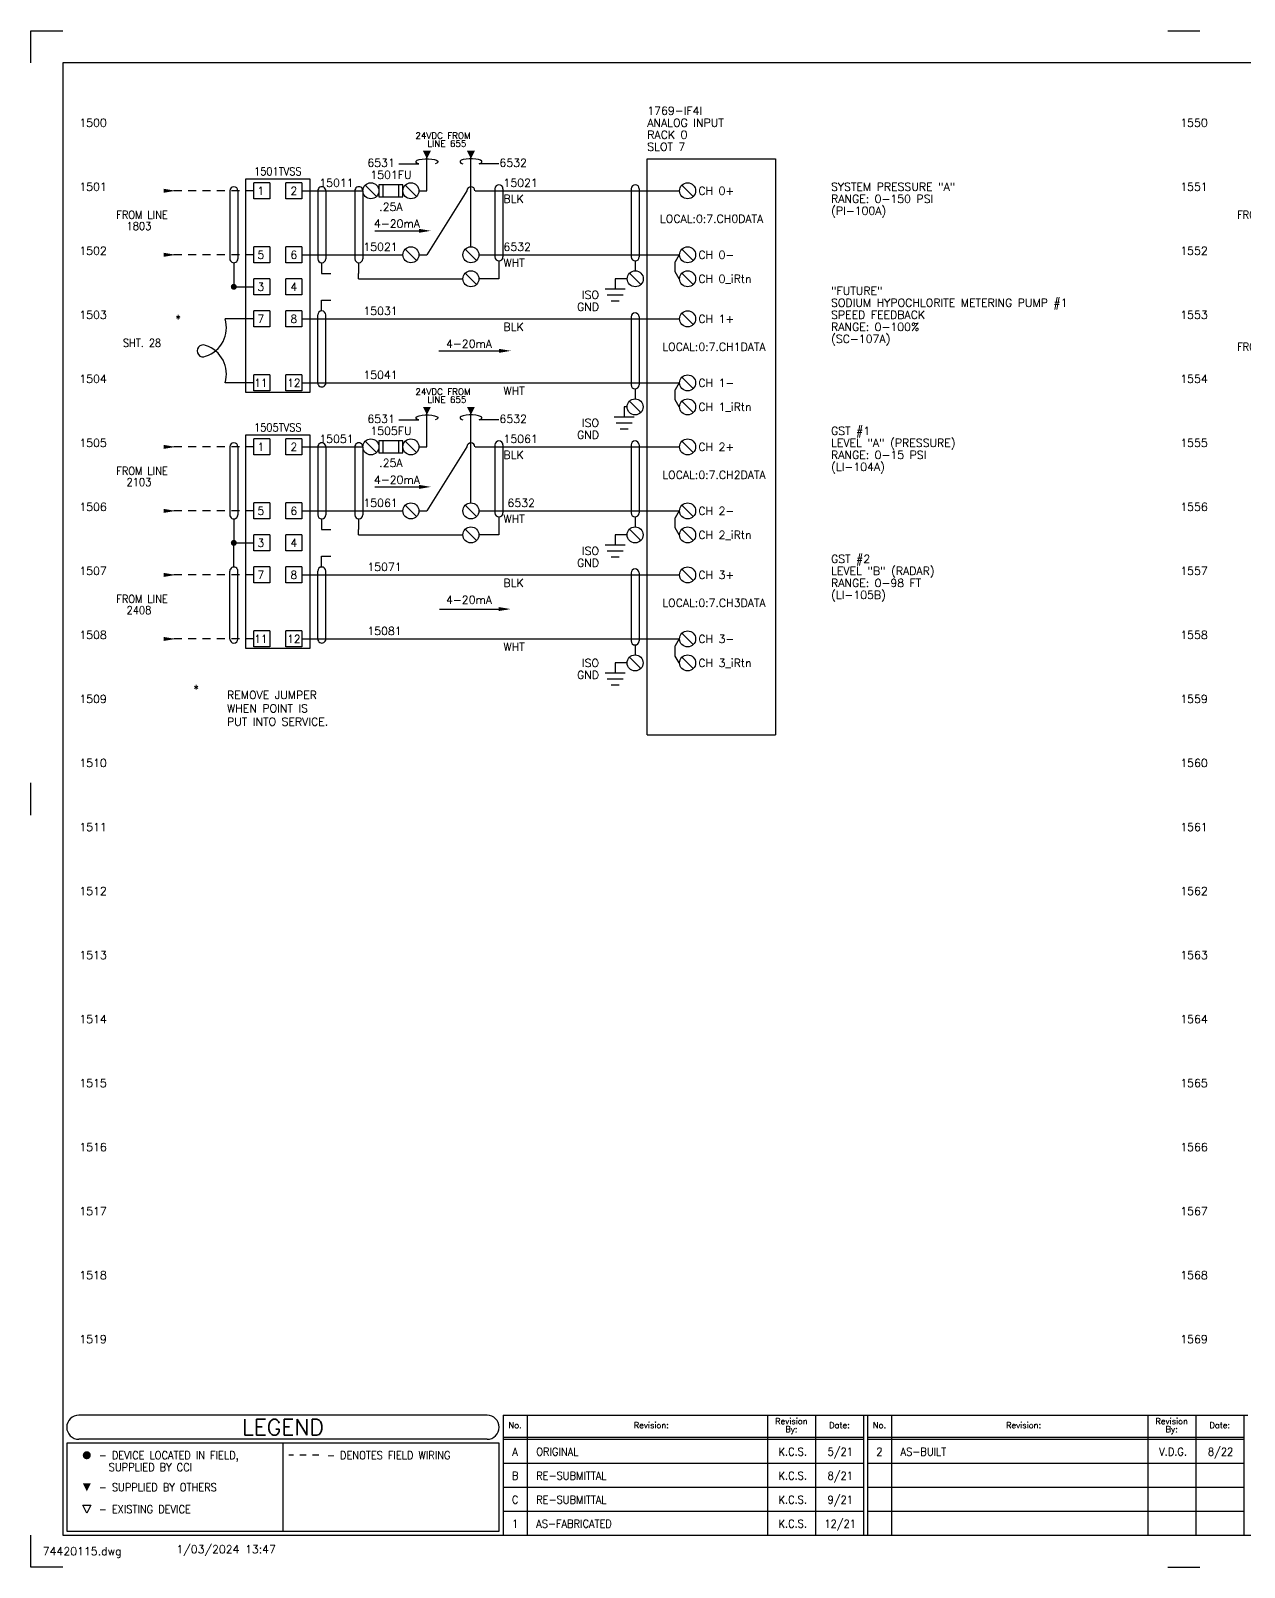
# Model space of a CAD drawing. Extents: x 0 to 36, y 0 to 24.
# Drawn here: x 0 to 18.94, y 0 to 24 of the extents above; entities that cross this region are included whole.
import ezdxf
from ezdxf.enums import TextEntityAlignment as Align

# ---------------------------------------------------------------- set-up
doc = ezdxf.new("R2010")
doc.units = 0
doc.header["$LTSCALE"] = 0.5
doc.header["$MEASUREMENT"] = 0
doc.linetypes.add('HIDDEN', pattern=[0.375, 0.25, -0.125])
doc.linetypes.add('HIDDEN2', pattern=[0.1875, 0.125, -0.0625])
doc.layers.get('0').update_dxf_attribs({"linetype": 'CONTINUOUS'})
for name, color, linetype in [('1769-IF8', 32, 'CONTINUOUS'), ('BORDER', 2, 'CONTINUOUS'), ('CUT-MARK', 5, 'CONTINUOUS')]:
    doc.layers.add(name, color=color, linetype=linetype)
doc.styles.add('ROMANS', font='ROMANS.shx')

# ---------------------------------------------------------------- blocks, each defined once
blk = doc.blocks.new('CUTMARK')
at = {"color": 5}
for p, q in [((0, 23.5), (0, 24)), ((0, 24), (0.5, 24)), ((17.75, 24), (18.25, 24)), ((0, 11.75), (0, 12.25)), ((0, 0), (0, 0.5)), ((0.5, 0), (0, 0)), ((17.75, 0), (18.25, 0))]:
    blk.add_line(p, q, dxfattribs=at)
blk = doc.blocks.new('FCIRLEG')
at = {"color": 5, "const_width": 0.0625}
blk.add_lwpolyline([(-0.03125, 0, 1), (0.03125, 0, 1)], format="xyb", close=True, dxfattribs=at)
blk = doc.blocks.new('FTRIULEG')
at = {"color": 5}
blk.add_solid([(0, 0.125), (0, 0.125), (-0.0625, 0), (0.0625, 0)], dxfattribs=at)
blk = doc.blocks.new('TERM')
at = {"color": 1}
blk.add_line((-0.088, 0.088), (0.088, -0.088), dxfattribs=at)
blk.add_circle((0, 0), 0.125, dxfattribs=at)
blk = doc.blocks.new('GND')
at = {"color": 5}
for p, q in [((0, 0), (0, -0.15625)), ((-0.15625, -0.15625), (0.15625, -0.15625)), ((-0.125, -0.25), (0.125, -0.25)), ((-0.0625, -0.34375), (0.0625, -0.34375))]:
    blk.add_line(p, q, dxfattribs=at)
blk = doc.blocks.new('RARROW')
at = {"color": 5}
blk.add_solid([(-0.125, 0.03125), (-0.125, -0.03125), (0.0625, 0)], dxfattribs=at)
blk = doc.blocks.new('DOT')
at = {"color": 2, "const_width": 0.0469}
blk.add_lwpolyline([(-0.023, 0, 1), (0.023, 0, 1)], format="xyb", close=True, dxfattribs=at)
blk = doc.blocks.new('Lasso')
at = {"color": 5}
blk.add_line((0, -0.437), (0, -0.128), dxfattribs=at)
at = {"color": 5, "linetype": 'Continuous'}
blk.add_polyline3d([(0, -0.128, 0), (0.012, -0.156, 0), (0.026, -0.17, 0), (0.04, -0.168, 0), (0.054, -0.151, 0), (0.065, -0.119, 0), (0.073, -0.076, 0), (0.078, -0.026, 0), (0.078, 0.027, 0), (0.073, 0.077, 0), (0.065, 0.12, 0), (0.054, 0.151, 0), (0.04, 0.169, 0), (0.026, 0.171, 0), (0.012, 0.157, 0), (0, 0.129, 0)], dxfattribs=at)
blk = doc.blocks.new('11')
at = {"style": 'ROMANS', "width": 0.9}
for s, p in [('C', (7.562, 0.993)), ('K.C.S.', (11.896, 0.993)), ('9/21', (12.637, 0.993))]:
    blk.add_text(s, height=0.125, dxfattribs=at).set_placement(p, align=Align.CENTER)
blk.add_text('RE-SUBMITTAL', height=0.125, dxfattribs=at).set_placement((7.891, 0.993))
blk = doc.blocks.new('14')
at = {"style": 'ROMANS', "width": 0.9}
for s, p in [('1', (7.563, 0.618)), ('K.C.S.', (11.896, 0.618)), ('12/21', (12.637, 0.618))]:
    blk.add_text(s, height=0.125, dxfattribs=at).set_placement(p, align=Align.CENTER)
blk.add_text('AS-FABRICATED', height=0.125, dxfattribs=at).set_placement((7.891, 0.618))
blk = doc.blocks.new('DrawingName')
at = {"color": 0, "linetype": 'Continuous', "insert": (0.1875, 0.3125), "char_height": 0.125, "attachment_point": 1, "style": 'ROMANS'}
blk.add_mtext('74420115.dwg', dxfattribs=at)
blk = doc.blocks.new('dwgfilename')
at = {"color": 0, "linetype": 'Continuous'}
blk.add_blockref('DrawingName', (0, 0), dxfattribs=at)
blk = doc.blocks.new('dwgdate')
at = {"color": 0, "linetype": 'Continuous', "insert": (2.1875, 0.34375), "char_height": 0.125, "attachment_point": 1, "style": 'ROMANS'}
blk.add_mtext(' 1/03/2024 13:47', dxfattribs=at)
blk = doc.blocks.new('Drawing_Name_Date_Panel_Layout')
at = {"linetype": 'Continuous'}
for name in ['dwgfilename', 'dwgdate']:
    blk.add_blockref(name, (0, 0), dxfattribs=at)

msp = doc.modelspace()

# ---------------------------------------------------------------- linework, layer by layer
for p, q in [((6.185, 21.5), (6.185, 22.062)), ((6.872, 20.625), (6.872, 22.062)), ((3.108, 21.501), (3.108, 20.438)), ((3.233, 21.501), (3.233, 20.438)), ((4.482, 21.501), (4.481, 20.438)), ((4.607, 21.501), (4.606, 20.438)), ((5.06, 21.501), (5.06, 20.438)), ((5.185, 21.501), (5.185, 20.438)), ((6.81, 21.5), (6.185, 20.5)), ((7.247, 21.531), (7.247, 20.468)), ((7.372, 21.531), (7.372, 20.468)), ((9.376, 21.531), (9.376, 20.468)), ((9.501, 21.531), (9.501, 20.468)), ((7.31, 20.406), (7.31, 20.125)), ((9.438, 20.406), (9.438, 20.25)), ((10.125, 20.5), (10.062, 20.392)), ((3.171, 20.376), (3.17, 20)), ((4.539, 20.376), (4.539, 20.208)), ((4.539, 20.208), (4.685, 20.208)), ((5.117, 20.376), (5.117, 20.208)), ((5.117, 20.125), (5.117, 20.208)), ((10.062, 20.233), (10.062, 20.392)), ((10.125, 20.125), (10.062, 20.233)), ((5.117, 20.125), (6.747, 20.125)), ((7.31, 20.125), (6.997, 20.125)), ((4.539, 19.623), (4.539, 19.791)), ((4.539, 19.791), (4.685, 19.791)), ((3.471, 19.499), (3.034, 19.499)), ((4.482, 18.498), (4.481, 19.561)), ((4.607, 18.499), (4.606, 19.561)), ((9.372, 19.531), (9.372, 18.468)), ((9.497, 19.531), (9.497, 18.468)), ((3.471, 18.499), (3.034, 18.499)), ((4.232, 18.5), (10.122, 18.5)), ((10.125, 18.5), (10.062, 18.392)), ((9.435, 18.406), (9.435, 18.25)), ((10.062, 18.233), (10.062, 18.392)), ((6.185, 17.5), (6.185, 18.062)), ((6.872, 16.625), (6.872, 18.062)), ((10.125, 18.125), (10.062, 18.233)), ((7.247, 17.531), (7.247, 16.468)), ((7.372, 17.531), (7.372, 16.468)), ((9.372, 17.531), (9.372, 16.468)), ((9.497, 17.531), (9.497, 16.468)), ((3.108, 17.501), (3.108, 16.438)), ((3.233, 17.501), (3.233, 16.438)), ((4.482, 17.501), (4.481, 16.438)), ((4.607, 17.501), (4.606, 16.438)), ((5.06, 17.501), (5.06, 16.438)), ((5.185, 17.501), (5.185, 16.438)), ((6.81, 17.5), (6.185, 16.5)), ((3.171, 16.376), (3.17, 16)), ((4.539, 16.376), (4.539, 16.208)), ((5.117, 16.376), (5.117, 16.208)), ((7.31, 16.406), (7.31, 16.124)), ((9.435, 16.406), (9.435, 16.25)), ((10.125, 16.5), (10.062, 16.392)), ((10.062, 16.233), (10.062, 16.392)), ((4.539, 16.208), (4.685, 16.208)), ((5.117, 16.125), (5.117, 16.208)), ((5.117, 16.125), (6.747, 16.125)), ((7.31, 16.125), (6.997, 16.125)), ((10.125, 16.125), (10.062, 16.233)), ((3.171, 15.623), (3.17, 16)), ((4.539, 15.623), (4.539, 15.791)), ((4.539, 15.791), (4.685, 15.791)), ((3.108, 14.499), (3.108, 15.561)), ((3.233, 14.498), (3.233, 15.561)), ((4.482, 14.498), (4.481, 15.561)), ((4.607, 14.499), (4.606, 15.561)), ((9.372, 15.531), (9.372, 14.468)), ((9.497, 15.531), (9.497, 14.468)), ((9.435, 14.406), (9.435, 14.25)), ((10.125, 14.5), (10.062, 14.392)), ((10.062, 14.233), (10.062, 14.392)), ((10.125, 14.125), (10.062, 14.233))]:
    msp.add_line(p, q)
at = {"linetype": 'Continuous'}
for p, q in [((3.357, 18.349), (3.357, 21.687)), ((3.732, 21.625), (3.482, 21.625)), ((3.482, 21.375), (3.482, 21.625)), ((3.732, 21.625), (3.732, 21.375)), ((4.232, 21.625), (3.982, 21.625)), ((3.982, 21.375), (3.982, 21.625)), ((4.232, 21.625), (4.232, 21.375)), ((4.357, 21.687), (4.357, 18.349)), ((3.732, 21.375), (3.482, 21.375)), ((4.232, 21.375), (3.982, 21.375)), ((4.232, 21.5), (5.185, 21.5)), ((6.06, 21.5), (6.185, 21.5)), ((6.938, 21.5), (10.13, 21.5)), ((5.372, 20.875), (6.185, 20.875)), ((3.732, 20.625), (3.482, 20.625)), ((3.482, 20.375), (3.482, 20.625)), ((3.732, 20.625), (3.732, 20.375)), ((4.232, 20.625), (3.982, 20.625)), ((3.982, 20.375), (3.982, 20.625)), ((4.232, 20.625), (4.232, 20.375)), ((3.732, 20.375), (3.482, 20.375)), ((4.232, 20.375), (3.982, 20.375)), ((3.17, 20), (3.482, 20)), ((3.732, 20.125), (3.482, 20.125)), ((3.482, 19.875), (3.482, 20.125)), ((3.732, 20.125), (3.732, 19.875)), ((4.232, 20.125), (3.982, 20.125)), ((3.982, 19.875), (3.982, 20.125)), ((4.232, 20.125), (4.232, 19.875)), ((3.732, 19.875), (3.482, 19.875)), ((4.232, 19.875), (3.982, 19.875)), ((3.732, 19.625), (3.482, 19.625)), ((3.482, 19.375), (3.482, 19.625)), ((3.732, 19.625), (3.732, 19.375)), ((4.232, 19.625), (3.982, 19.625)), ((3.982, 19.375), (3.982, 19.625)), ((4.232, 19.625), (4.232, 19.375)), ((3.732, 19.375), (3.482, 19.375)), ((4.232, 19.375), (3.982, 19.375)), ((6.372, 19), (7.435, 19)), ((3.732, 18.625), (3.482, 18.625)), ((3.482, 18.375), (3.482, 18.625)), ((3.732, 18.625), (3.732, 18.375)), ((4.232, 18.625), (3.982, 18.625)), ((3.982, 18.375), (3.982, 18.625)), ((4.232, 18.625), (4.232, 18.375)), ((4.357, 18.349), (3.357, 18.349)), ((3.732, 18.375), (3.482, 18.375)), ((4.232, 18.375), (3.982, 18.375)), ((3.357, 14.349), (3.357, 17.687)), ((3.732, 17.625), (3.482, 17.625)), ((3.482, 17.375), (3.482, 17.625)), ((3.732, 17.625), (3.732, 17.375)), ((4.232, 17.625), (3.982, 17.625)), ((3.982, 17.375), (3.982, 17.625)), ((4.232, 17.625), (4.232, 17.375)), ((4.357, 17.687), (4.357, 14.349)), ((3.732, 17.375), (3.482, 17.375)), ((4.232, 17.375), (3.982, 17.375)), ((4.232, 17.5), (5.185, 17.5)), ((6.06, 17.5), (6.185, 17.5)), ((6.938, 17.5), (10.13, 17.5)), ((5.372, 16.875), (6.185, 16.875)), ((3.732, 16.625), (3.482, 16.625)), ((3.482, 16.375), (3.482, 16.625)), ((3.732, 16.625), (3.732, 16.375)), ((4.232, 16.625), (3.982, 16.625)), ((3.982, 16.375), (3.982, 16.625)), ((4.232, 16.625), (4.232, 16.375)), ((3.732, 16.375), (3.482, 16.375)), ((4.232, 16.375), (3.982, 16.375)), ((3.732, 16.125), (3.482, 16.125)), ((3.482, 15.875), (3.482, 16.125)), ((3.732, 16.125), (3.732, 15.875)), ((4.232, 16.125), (3.982, 16.125)), ((3.982, 15.875), (3.982, 16.125)), ((4.232, 16.125), (4.232, 15.875)), ((3.17, 16), (3.482, 16)), ((3.732, 15.875), (3.482, 15.875)), ((4.232, 15.875), (3.982, 15.875)), ((3.732, 15.625), (3.482, 15.625)), ((3.482, 15.375), (3.482, 15.625)), ((3.732, 15.625), (3.732, 15.375)), ((4.232, 15.625), (3.982, 15.625)), ((3.982, 15.375), (3.982, 15.625)), ((4.232, 15.625), (4.232, 15.375)), ((3.732, 15.375), (3.482, 15.375)), ((4.232, 15.375), (3.982, 15.375)), ((6.38, 14.967), (7.429, 14.967)), ((3.732, 14.625), (3.482, 14.625)), ((3.482, 14.375), (3.482, 14.625)), ((3.732, 14.625), (3.732, 14.375)), ((4.232, 14.625), (3.982, 14.625)), ((3.982, 14.375), (3.982, 14.625)), ((4.232, 14.625), (4.232, 14.375)), ((4.357, 14.349), (3.357, 14.349)), ((3.732, 14.375), (3.482, 14.375)), ((4.232, 14.375), (3.982, 14.375)), ((0.875, 0.844), (0.813, 0.969)), ((0.813, 0.969), (0.938, 0.969)), ((0.938, 0.969), (0.875, 0.844))]:
    msp.add_line(p, q, dxfattribs=at)
at = {"color": 0, "linetype": 'Continuous'}
for p, q in [((3.357, 21.687), (4.357, 21.687)), ((4.232, 20.5), (5.81, 20.5)), ((6.06, 20.5), (6.185, 20.5)), ((6.872, 20.5), (6.872, 20.5)), ((7, 20.5), (10.13, 20.5)), ((4.232, 19.5), (10.13, 19.5)), ((3.357, 17.687), (4.357, 17.687)), ((4.232, 16.5), (5.81, 16.5)), ((6.06, 16.5), (6.185, 16.5)), ((6.872, 16.5), (6.872, 16.5)), ((7, 16.5), (10.13, 16.5)), ((4.232, 15.5), (10.13, 15.5)), ((4.232, 14.5), (10.13, 14.5)), ((9.625, 13), (11.625, 13)), ((7.313, 0.562), (7.313, 1.937))]:
    msp.add_line(p, q, dxfattribs=at)
at = {"linetype": 'HIDDEN'}
for p, q in [((3.482, 21.5), (2.17, 21.5)), ((3.482, 20.5), (2.17, 20.5)), ((3.482, 17.5), (2.17, 17.5)), ((3.482, 16.5), (2.17, 16.5)), ((3.482, 15.5), (2.17, 15.5)), ((3.482, 14.5), (2.17, 14.5))]:
    msp.add_line(p, q, dxfattribs=at)
at = {"color": 1}
for p, q in [((5.222, 21.588), (5.398, 21.411)), ((5.847, 21.588), (6.023, 21.411)), ((5.847, 20.588), (6.023, 20.411)), ((5.222, 17.588), (5.398, 17.411)), ((5.847, 17.588), (6.023, 17.411)), ((5.847, 16.588), (6.023, 16.411))]:
    msp.add_line(p, q, dxfattribs=at)
at = {"color": 5}
for p, q in [((5.435, 21.593), (5.435, 21.406)), ((5.81, 21.593), (5.435, 21.593)), ((5.435, 21.406), (5.81, 21.406)), ((5.497, 21.593), (5.497, 21.406)), ((5.747, 21.406), (5.747, 21.593)), ((5.81, 21.406), (5.81, 21.593)), ((5.435, 17.593), (5.435, 17.406)), ((5.81, 17.593), (5.435, 17.593)), ((5.497, 17.593), (5.497, 17.406)), ((5.747, 17.406), (5.747, 17.593)), ((5.81, 17.406), (5.81, 17.593)), ((5.435, 17.406), (5.81, 17.406))]:
    msp.add_line(p, q, dxfattribs=at)
at = {"color": 0}
for p, q in [((9.313, 20.125), (9.126, 20.125)), ((9.31, 18.125), (9.263, 18.125)), ((9.31, 16.125), (9.122, 16.125)), ((9.31, 14.125), (9.122, 14.125)), ((7.125, 2.375), (0.75, 2.375)), ((0.562, 1.937), (0.562, 0.562)), ((7.313, 1.937), (0.562, 1.937)), ((7.125, 2), (0.75, 2)), ((3.938, 1.937), (3.938, 0.562)), ((0.562, 0.562), (7.313, 0.562))]:
    msp.add_line(p, q, dxfattribs=at)
at = {"color": 2}
for p, q in [((7.375, 2.375), (13.062, 2.375)), ((7.375, 2.375), (7.375, 0.5)), ((7.75, 2.375), (7.75, 0.5)), ((11.5, 2.375), (11.5, 0.5)), ((12.25, 2.375), (12.25, 0.5)), ((13, 2.375), (13, 0.5)), ((13.062, 2.375), (13.062, 0.5)), ((13.062, 2.375), (19, 2.375)), ((13.438, 2.375), (13.438, 0.5)), ((17.438, 2.375), (17.438, 0.5)), ((18.188, 2.375), (18.188, 0.5)), ((18.938, 2.375), (18.938, 0.5)), ((7.375, 2.031), (12.996, 2.031)), ((7.375, 2), (13, 2)), ((13.062, 2.031), (18.933, 2.031)), ((13.062, 2), (18.938, 2)), ((7.375, 1.625), (13, 1.625)), ((13.062, 1.625), (18.938, 1.625)), ((7.375, 1.25), (13, 1.25)), ((13.062, 1.25), (18.938, 1.25)), ((7.375, 0.875), (13, 0.875)), ((13.062, 0.875), (18.938, 0.875))]:
    msp.add_line(p, q, dxfattribs=at)
at = {"linetype": 'HIDDEN2'}
msp.add_line((4.5, 1.75), (4.031, 1.75), dxfattribs=at)
at = {"color": 0, "linetype": 'Continuous'}
msp.add_lwpolyline([(9.625, 13), (9.625, 22), (11.625, 22), (11.625, 13)], dxfattribs=at)
at = {"color": 1}
for centre in [(5.31, 21.5), (5.935, 21.5), (5.935, 20.5), (5.31, 17.5), (5.935, 17.5), (5.935, 16.5)]:
    msp.add_circle(centre, 0.125, dxfattribs=at)
for centre, radius, start, end in [((3.171, 21.501), 0.0625, 0.0133, 180.0133), ((4.544, 21.501), 0.0625, 359.9867, 179.9867), ((5.122, 21.501), 0.0625, 359.9867, 179.9867), ((6.872, 21.5), 0.0625, 0, 180), ((7.31, 21.531), 0.0625, 0, 180), ((9.438, 21.531), 0.0625, 0, 180), ((3.171, 20.438), 0.0625, 180.0133, 0.0133), ((4.544, 20.438), 0.0625, 179.9867, 359.9867), ((5.122, 20.438), 0.0625, 179.9867, 359.9867), ((7.31, 20.468), 0.0625, 180, 0), ((9.438, 20.468), 0.0625, 180, 0), ((2.588, 19.36), 0.467, 287.7797, 17.3826), ((4.544, 19.561), 0.0625, 0.0133, 180.0133), ((9.435, 19.531), 0.0625, 0, 180), ((2.69, 18.999), 0.0938, 64.402, 295.598), ((2.588, 18.639), 0.467, 342.6174, 72.2203), ((4.544, 18.498), 0.0625, 180.0133, 0.0133), ((9.435, 18.468), 0.0625, 180, 0), ((3.171, 17.501), 0.0625, 0.0133, 180.0133), ((4.544, 17.501), 0.0625, 359.9867, 179.9867), ((5.122, 17.501), 0.0625, 359.9867, 179.9867), ((6.872, 17.5), 0.0625, 0, 180), ((7.31, 17.531), 0.0625, 0, 180), ((9.435, 17.531), 0.0625, 0, 180), ((3.171, 16.438), 0.0625, 180.0133, 0.0133), ((4.544, 16.438), 0.0625, 179.9867, 359.9867), ((5.122, 16.438), 0.0625, 179.9867, 359.9867), ((7.31, 16.468), 0.0625, 180, 0), ((9.435, 16.468), 0.0625, 180, 0), ((3.171, 15.561), 0.0625, 359.9867, 179.9867), ((4.544, 15.561), 0.0625, 0.0133, 180.0133), ((9.435, 15.531), 0.0625, 0, 180), ((3.171, 14.498), 0.0625, 179.9867, 359.9867), ((4.544, 14.498), 0.0625, 180.0133, 0.0133), ((9.435, 14.468), 0.0625, 180, 0)]:
    msp.add_arc(centre, radius, start, end)
at = {"color": 0}
for centre, start, end in [((0.75, 2.187), 90, 270), ((7.125, 2.187), 270, 90)]:
    msp.add_arc(centre, 0.188, start, end, dxfattribs=at)
at = {"layer": 'BORDER', "color": 2}
for p, q in [((35.5, 23.5), (0.5, 23.5)), ((0.5, 23.5), (0.5, 0.5)), ((0.5, 0.5), (35.5, 0.5))]:
    msp.add_line(p, q, dxfattribs=at)

# ---------------------------------------------------------------- block references
for name, p, rotation in [('FTRIULEG', (6.185, 22.125), 180), ('FTRIULEG', (6.872, 22.125), 180), ('Lasso', (6.873, 21.922), 90.00000000000001), ('FTRIULEG', (6.185, 18.125), 180), ('FTRIULEG', (6.872, 18.125), 180), ('Lasso', (6.873, 17.922), 90.00000000000001), ('FTRIULEG', (0.875, 1.312), 180)]:
    msp.add_blockref(name, p, dxfattribs=dict(rotation=rotation))
at = {"xscale": -1, "rotation": 270}
for p in [(6.185, 21.922), (6.185, 17.922)]:
    msp.add_blockref('Lasso', p, dxfattribs=at)
at = {"color": 0}
for name, p in [('TERM', (10.255, 21.5)), ('TERM', (10.255, 20.5)), ('TERM', (9.438, 20.125)), ('TERM', (10.255, 20.125)), ('GND', (9.126, 20.125)), ('TERM', (10.255, 19.5)), ('TERM', (10.255, 18.5)), ('TERM', (9.435, 18.125)), ('TERM', (10.255, 18.125)), ('GND', (9.263, 18.125)), ('TERM', (10.255, 17.5)), ('TERM', (10.255, 16.5)), ('GND', (9.122, 16.125)), ('TERM', (9.435, 16.125)), ('TERM', (10.255, 16.125)), ('TERM', (10.255, 15.5)), ('TERM', (10.255, 14.5)), ('TERM', (9.435, 14.125)), ('TERM', (10.255, 14.125)), ('GND', (9.122, 14.125))]:
    msp.add_blockref(name, p, dxfattribs=at)
at = {"linetype": 'Continuous'}
for p in [(2.201, 21.5), (6.185, 20.875), (2.201, 20.5), (7.435, 19), (2.201, 17.5), (6.185, 16.875), (2.201, 16.5), (2.201, 15.5), (7.429, 14.967), (2.201, 14.5)]:
    msp.add_blockref('RARROW', p, dxfattribs=at)
for name, p in [('DOT', (3.17, 20)), ('DOT', (3.17, 16)), ('11', (0, 0)), ('14', (0, 0)), ('Drawing_Name_Date_Panel_Layout', (0, 0))]:
    msp.add_blockref(name, p)
at = {"color": 0, "linetype": 'Continuous'}
msp.add_blockref('FCIRLEG', (0.875, 1.75), dxfattribs=at)
at = {"layer": '1769-IF8', "color": 0}
for p in [(6.872, 20.5), (6.872, 20.125), (6.872, 16.5), (6.872, 16.125)]:
    msp.add_blockref('TERM', p, dxfattribs=at)
at = {"layer": 'CUT-MARK'}
msp.add_blockref('CUTMARK', (0, 0), dxfattribs=at)

# ---------------------------------------------------------------- texts
at = {"color": 0, "style": 'ROMANS'}
for s, p in [('1769-IF4I', (9.625, 22.688)), ('ANALOG INPUT', (9.625, 22.5)), ('RACK 0', (9.625, 22.312)), ('SLOT 7', (9.625, 22.125))]:
    msp.add_text(s, height=0.125, dxfattribs=at).set_placement(p)
for s, p in [('1500', (1.187, 22.5)), ('1550', (18.375, 22.5)), ('1501', (1.187, 21.5)), ('1551', (18.375, 21.5)), ('1502', (1.187, 20.5)), ('1552', (18.375, 20.5)), ('1503', (1.187, 19.5)), ('1553', (18.375, 19.5)), ('1504', (1.187, 18.5)), ('1554', (18.375, 18.5)), ('1505', (1.187, 17.5)), ('1555', (18.375, 17.5)), ('1506', (1.187, 16.5)), ('1556', (18.375, 16.5)), ('1507', (1.187, 15.5)), ('1557', (18.375, 15.5)), ('1508', (1.187, 14.5)), ('1558', (18.375, 14.5)), ('1509', (1.187, 13.5)), ('1559', (18.375, 13.5)), ('1510', (1.187, 12.5)), ('1560', (18.375, 12.5)), ('1511', (1.187, 11.5)), ('1561', (18.375, 11.5)), ('1512', (1.187, 10.5)), ('1562', (18.375, 10.5)), ('1513', (1.187, 9.5)), ('1563', (18.375, 9.5)), ('1514', (1.187, 8.5)), ('1564', (18.375, 8.5)), ('1515', (1.187, 7.5)), ('1565', (18.375, 7.5)), ('1516', (1.187, 6.5)), ('1566', (18.375, 6.5)), ('1517', (1.187, 5.5)), ('1567', (18.375, 5.5)), ('1518', (1.187, 4.5)), ('1568', (18.375, 4.5)), ('1519', (1.187, 3.5)), ('1569', (18.375, 3.5))]:
    msp.add_text(s, height=0.125, dxfattribs=at).set_placement(p, align=Align.RIGHT)
at = {"style": 'ROMANS'}
for s, height, p in [('24VDC FROM', 0.1, (6.005, 22.312)), ('LINE 655', 0.1, (6.193, 22.187)), ('6531', 0.125, (5.255, 21.875)), ('6532', 0.125, (7.318, 21.875)), ('15011', 0.125, (4.505, 21.562)), ('15021', 0.125, (7.38, 21.562)), ('BLK', 0.125, (7.38, 21.312)), ('4-20mA', 0.125, (5.358, 20.924)), ('15021', 0.125, (5.193, 20.562)), ('6532', 0.125, (7.38, 20.562)), ('WHT', 0.125, (7.38, 20.312)), ('15031', 0.125, (5.193, 19.562)), ('BLK', 0.125, (7.38, 19.312)), ('4-20mA', 0.125, (6.483, 19.049)), ('15041', 0.125, (5.193, 18.562)), ('24VDC FROM', 0.1, (6.005, 18.312)), ('LINE 655', 0.1, (6.193, 18.187)), ('WHT', 0.125, (7.38, 18.312)), ('6531', 0.125, (5.255, 17.875)), ('6532', 0.125, (7.318, 17.875)), ('15051', 0.125, (4.505, 17.562)), ('15061', 0.125, (7.38, 17.562)), ('BLK', 0.125, (7.38, 17.312)), ('4-20mA', 0.125, (5.358, 16.924)), ('15061', 0.125, (5.193, 16.562)), ('6532', 0.125, (7.443, 16.562)), ('WHT', 0.125, (7.38, 16.312)), ('15071', 0.125, (5.255, 15.562)), ('BLK', 0.125, (7.38, 15.312)), ('4-20mA', 0.125, (6.483, 15.049)), ('15081', 0.125, (5.255, 14.562)), ('WHT', 0.125, (7.38, 14.312))]:
    msp.add_text(s, height=height, dxfattribs=at).set_placement(p)
at = {"linetype": 'Continuous', "style": 'ROMANS', "width": 0.9}
for s, p in [('1501TVSS', (3.857, 21.741)), ('FROM LINE', (1.737, 21.062)), ('FROM LINE', (19.237, 21.062)), ('1803', (1.689, 20.887)), ('SHT. 28', (1.737, 19.062)), ('FROM LINE', (19.237, 19)), ('1505TVSS', (3.857, 17.741)), ('FROM LINE', (1.737, 17.062)), ('2103', (1.689, 16.887)), ('FROM LINE', (1.737, 15.062)), ('2408', (1.689, 14.887))]:
    msp.add_text(s, height=0.125, dxfattribs=at).set_placement(p, align=Align.CENTER)
at = {"linetype": 'Continuous', "style": 'ROMANS'}
for s, p in [('SYSTEM PRESSURE "A"', (12.494, 21.5)), ('RANGE: 0-150 PSI', (12.494, 21.312)), ('(PI-100A)', (12.494, 21.125)), ('"FUTURE"', (12.494, 19.875)), ('SODIUM HYPOCHLORITE METERING PUMP #1', (12.494, 19.688)), ('SPEED FEEDBACK', (12.494, 19.5)), ('RANGE: 0-100%%%', (12.494, 19.312)), ('(SC-107A)', (12.494, 19.125)), ('GST #1 ', (12.494, 17.688)), ('LEVEL "A" (PRESSURE)', (12.494, 17.5)), ('RANGE: 0-15 PSI', (12.494, 17.312)), ('(LI-104A)', (12.494, 17.125)), ('GST #2 ', (12.494, 15.688)), ('LEVEL "B" (RADAR)', (12.494, 15.5)), ('RANGE: 0-98 FT', (12.494, 15.312)), ('(LI-105B)', (12.494, 15.125))]:
    msp.add_text(s, height=0.125, dxfattribs=at).set_placement(p)
for s, p in [('1', (3.592, 21.437)), ('2', (4.107, 21.437)), ('5', (3.592, 20.437)), ('6', (4.107, 20.437)), ('3', (3.592, 19.937)), ('4', (4.107, 19.937)), ('7', (3.592, 19.437)), ('8', (4.107, 19.437)), ('11', (3.592, 18.437)), ('12', (4.107, 18.437)), ('1', (3.592, 17.437)), ('2', (4.107, 17.437)), ('5', (3.592, 16.437)), ('6', (4.107, 16.437)), ('3', (3.592, 15.937)), ('4', (4.107, 15.937)), ('7', (3.592, 15.437)), ('8', (4.107, 15.437)), ('11', (3.592, 14.437)), ('12', (4.107, 14.437))]:
    msp.add_text(s, height=0.125, dxfattribs=at).set_placement(p, align=Align.CENTER)
at = {"color": 0, "linetype": 'Continuous', "style": 'ROMANS'}
for s, p in [('CH 0+', (10.422, 21.437)), ('CH 0-', (10.422, 20.437)), ('CH 0_iRtn', (10.422, 20.062)), ('CH 1+', (10.422, 19.437)), ('CH 1-', (10.422, 18.437)), ('CH 1_iRtn', (10.422, 18.062)), ('CH 2+', (10.422, 17.437)), ('CH 2-', (10.422, 16.437)), ('CH 2_iRtn', (10.422, 16.062)), ('CH 3+', (10.422, 15.437)), ('CH 3-', (10.422, 14.437)), ('CH 3_iRtn', (10.422, 14.062))]:
    msp.add_text(s, height=0.125, dxfattribs=at).set_placement(p)
at = {"color": 0, "style": 'ROMANS'}
for s, height, p in [('LOCAL:0:7.CH0DATA', 0.125, (10.629, 21)), ('LOCAL:0:7.CH1DATA', 0.125, (10.666, 19)), ('LOCAL:0:7.CH2DATA', 0.125, (10.666, 17)), ('LOCAL:0:7.CH3DATA', 0.125, (10.666, 15)), ('LEGEND', 0.25, (3.938, 2.062))]:
    msp.add_text(s, height=height, dxfattribs=at).set_placement(p, align=Align.CENTER)
at = {"linetype": 'Continuous', "style": 'ROMANS'}
for s, p in [('ISO', (8.872, 19.812)), ('GND', (8.872, 19.625)), ('*', (2.346, 19.437)), ('ISO', (8.872, 17.812)), ('GND', (8.872, 17.625)), ('ISO', (8.872, 15.812)), ('ISO', (8.872, 15.812)), ('GND', (8.872, 15.625)), ('GND', (8.872, 15.625)), ('ISO', (8.872, 14.062)), ('GND', (8.872, 13.875)), ('*', (2.626, 13.657))]:
    msp.add_text(s, height=0.125, dxfattribs=at).set_placement(p, align=Align.RIGHT)
at = {"color": 2, "style": 'ROMANS'}
for s, p in [('No.', (7.562, 2.219)), ('Revision:', (9.688, 2.219)), ('Revision', (11.875, 2.281)), ('By:', (11.875, 2.156)), ('Date:', (12.625, 2.219)), ('No.', (13.25, 2.219)), ('Revision:', (15.5, 2.219)), ('Revision', (17.812, 2.281)), ('By:', (17.812, 2.156)), ('Date:', (18.562, 2.219))]:
    msp.add_text(s, height=0.0938, dxfattribs=at).set_placement(p, align=Align.MIDDLE_CENTER)
at = {"style": 'ROMANS', "width": 0.9}
for s, p in [('- DEVICE LOCATED IN FIELD,', (1.063, 1.687)), ('- DENOTES FIELD WIRING', (4.625, 1.687)), ('ORIGINAL', (7.891, 1.743)), ('AS-BUILT', (13.579, 1.743)), ('  SUPPLIED BY CCI', (1.063, 1.5)), ('RE-SUBMITTAL', (7.891, 1.368)), ('- SUPPLIED BY OTHERS', (1.063, 1.187)), ('- EXISTING DEVICE', (1.063, 0.844))]:
    msp.add_text(s, height=0.125, dxfattribs=at).set_placement(p)
for s, p in [('A', (7.562, 1.743)), ('K.C.S.', (11.896, 1.743)), ('5/21', (12.637, 1.743)), ('2', (13.25, 1.743)), ('V.D.G.', (17.833, 1.743)), ('8/22', (18.575, 1.743)), ('B', (7.562, 1.368)), ('K.C.S.', (11.896, 1.368)), ('8/21', (12.637, 1.368))]:
    msp.add_text(s, height=0.125, dxfattribs=at).set_placement(p, align=Align.CENTER)
at = {"color": 0, "linetype": 'Continuous', "insert": (3.064, 13.687), "char_height": 0.125, "width": 1.72088, "attachment_point": 1, "style": 'ROMANS'}
msp.add_mtext('REMOVE JUMPER WHEN POINT IS PUT INTO SERVICE.', dxfattribs=at)
at = {"color": 0, "linetype": 'Continuous', "style": 'ROMANS'}
for tag, text, p in [('1501FU', 'XXXX', (5.623, 21.687)), ('.25A', 'XXX', (5.623, 21.187)), ('1505FU', 'XXXX', (5.623, 17.687)), ('.25A', 'XXX', (5.623, 17.187))]:
    msp.add_attdef(tag, text=text, height=0.125, dxfattribs=at).set_placement(p, align=Align.CENTER)

doc.saveas('drawing.dxf')
